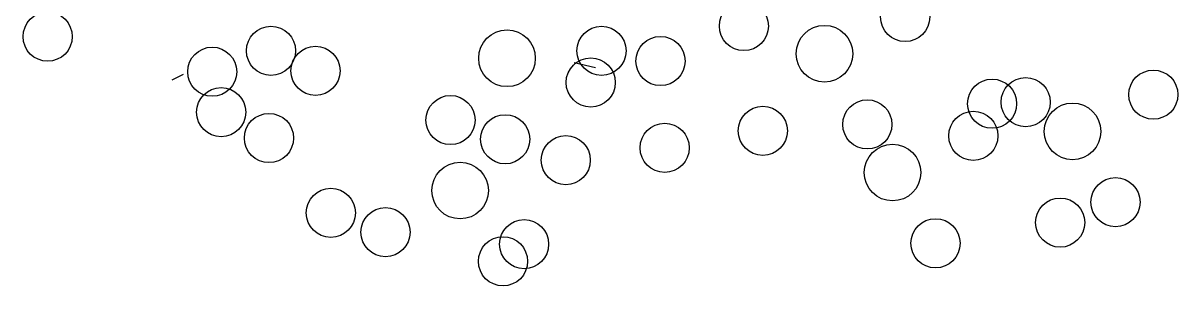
# Model space of a CAD drawing. Header units: millimetres. Extents: x 441061 to 442903, y 4515148 to 4515613.
# Drawn here: x 442192.065 to 442192.79, y 4515580.609 to 4515580.774 of the extents above; entities that cross this region are included whole.
import ezdxf

# ---------------------------------------------------------------- set-up
doc = ezdxf.new("R2010")
doc.units = ezdxf.units.MM
doc.layers.add('01_piscinas', color=254, linetype='Continuous')

msp = doc.modelspace()

# ---------------------------------------------------------------- linework, layer by layer
at = {"layer": '01_piscinas'}
for p, q in [((442192.42438, 4515580.74595, 0), (442192.41101, 4515580.74906, 0)), ((442192.16557, 4515580.74184, 0), (442192.15843, 4515580.73826, 0))]:
    msp.add_line(p, q, dxfattribs=at)
for centre, radius in [((442192.61872, 4515580.77786, 0), 0.01542), ((442192.51752, 4515580.77218, 0), 0.01542), ((442192.08056, 4515580.76553, 0), 0.01542), ((442192.22072, 4515580.75667, 0), 0.01542), ((442192.42811, 4515580.75663, 0), 0.01542), ((442192.56804, 4515580.75483, 0), 0.01776), ((442192.36884, 4515580.75193, 0), 0.01776), ((442192.46518, 4515580.75023, 0), 0.01542), ((442192.18385, 4515580.74352, 0), 0.01542), ((442192.24862, 4515580.74404, 0), 0.01542), ((442192.42138, 4515580.73677, 0), 0.01542), ((442192.77446, 4515580.72913, 0), 0.01542), ((442192.67326, 4515580.72346, 0), 0.01542), ((442192.69432, 4515580.72438, 0), 0.01542), ((442192.18945, 4515580.71816, 0), 0.01542), ((442192.3334, 4515580.7132, 0), 0.01542), ((442192.52941, 4515580.7064, 0), 0.01542), ((442192.59496, 4515580.71047, 0), 0.01542), ((442192.72378, 4515580.70611, 0), 0.01776), ((442192.21945, 4515580.70192, 0), 0.01542), ((442192.36766, 4515580.70115, 0), 0.01542), ((442192.66148, 4515580.70328, 0), 0.01542), ((442192.46779, 4515580.69575, 0), 0.01542), ((442192.4057, 4515580.688, 0), 0.01542), ((442192.6108, 4515580.68025, 0), 0.01776), ((442192.33941, 4515580.66896, 0), 0.01776), ((442192.75071, 4515580.66174, 0), 0.01542), ((442192.25831, 4515580.65496, 0), 0.01542), ((442192.71602, 4515580.64888, 0), 0.01542), ((442192.29257, 4515580.64291, 0), 0.01542), ((442192.37955, 4515580.63537, 0), 0.01542), ((442192.63772, 4515580.63589, 0), 0.01542), ((442192.36633, 4515580.6246, 0), 0.01542)]:
    msp.add_circle(centre, radius, dxfattribs=at)

doc.saveas('drawing.dxf')
